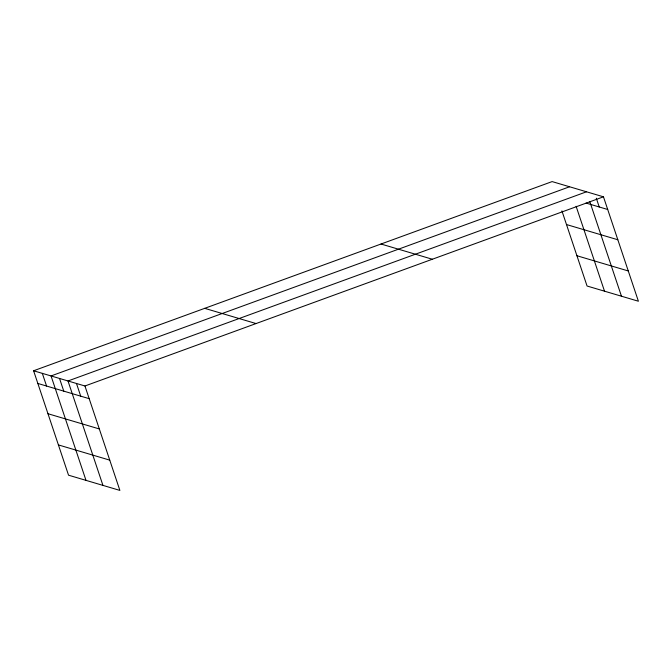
<?xml version="1.0" encoding="UTF-8"?>
<svg xmlns="http://www.w3.org/2000/svg" width="672" height="672" viewBox="0 0 672 672"><rect width="100%" height="100%" fill="white"/><g stroke="black" fill="none" stroke-linecap="round" stroke-linejoin="round"><path stroke-width="1.01" d="M33.6 370.768L84.941 385.988L119.885 490.409L68.536 475.188L33.6 370.768L552.115 181.591L603.464 196.812L638.4 301.232L587.059 286.012L561.918 210.874M569.57 186.766L51.055 375.942L85.999 480.362M586.522 191.789L67.998 380.965L102.942 485.386M84.941 385.988L603.464 196.812M586.051 203.07L607.706 209.496M566.488 224.54L617.837 239.761M576.929 255.738L628.27 270.959M381.007 244.02L432.348 259.241M204.708 308.339L256.057 323.56M37.842 383.452L89.191 398.672M47.972 413.725L99.313 428.946M58.405 444.914L109.754 460.135M596.299 198.198L599.231 206.984M589.781 201.541L621.457 296.209M576.106 206.279L604.514 291.186M76.474 383.477L80.716 396.161M59.531 378.454L63.773 391.138M42.328 373.355L46.57 386.039"/></g></svg>
